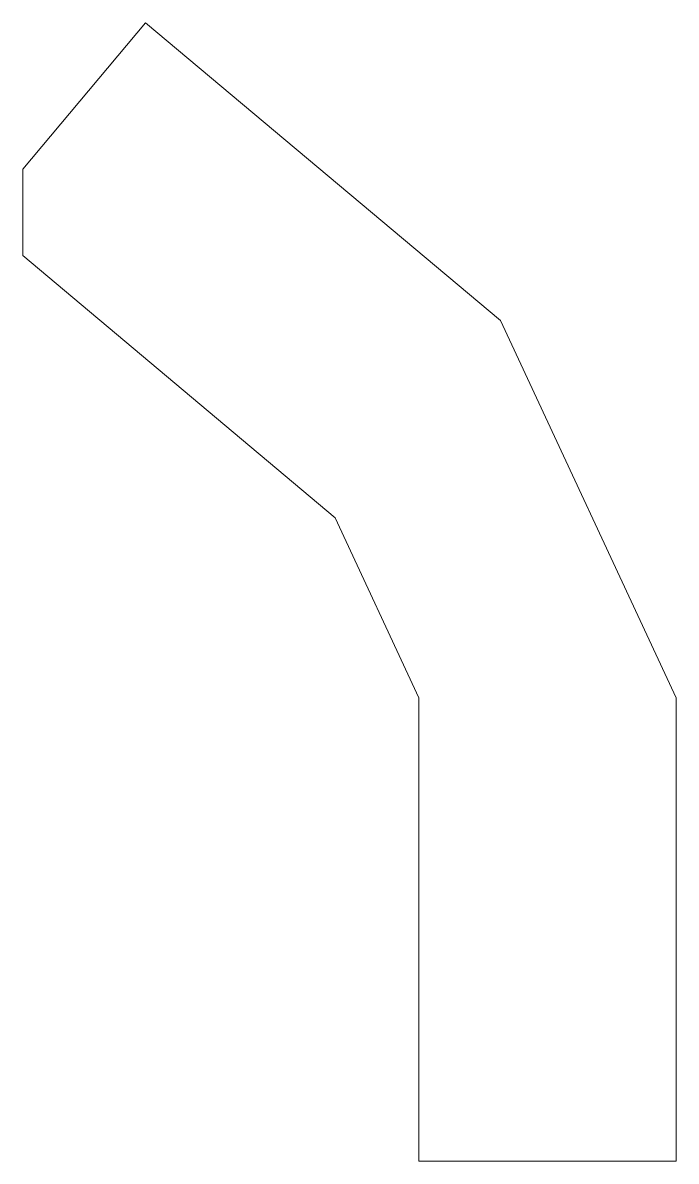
# Model space of a CAD drawing. Header units: millimetres. Extents: x 40 to 52.7, y 32.4 to 54.5.
import ezdxf

# ---------------------------------------------------------------- set-up
doc = ezdxf.new("R2010")
doc.units = ezdxf.units.MM
doc.layers.add('noname', color=7, linetype='CONTINUOUS', lineweight=0)

msp = doc.modelspace()

# ---------------------------------------------------------------- linework, layer by layer
at = {"layer": 'noname'}
for p, q in [((42.388, 54.523), (40, 51.677)), ((49.283, 48.738), (42.388, 54.523)), ((40, 51.677), (40, 50)), ((40, 50), (46.069, 44.908)), ((52.7, 41.409), (49.283, 48.738)), ((46.069, 44.908), (47.7, 41.409)), ((47.7, 41.409), (47.7, 32.409)), ((52.7, 32.409), (52.7, 41.409)), ((47.7, 32.409), (52.7, 32.409))]:
    msp.add_line(p, q, dxfattribs=at)

doc.saveas('drawing.dxf')
